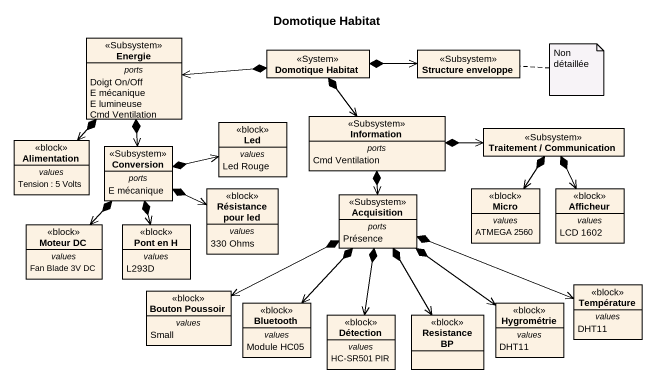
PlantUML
@startuml
title Domotique Habitat
hide circle
hide empty members
class Energie <<Subsystem>> {
  -- ports --
  Doigt On/Off
  E mécanique
  E lumineuse
  Cmd Ventilation
}
class "Domotique Habitat" as Domotique_Habitat <<System>>
class "Structure enveloppe" as Structure_enveloppe <<Subsystem>>
class Alimentation <<block>> {
  -- values --
  Tension : 5 Volts
}
class Led <<block>> {
  -- values --
  Led Rouge
}
class Information <<Subsystem>> {
  -- ports --
  Cmd Ventilation
}
class "Traitement / Communication" as Traitement_Communication <<Subsystem>>
class Conversion <<Subsystem>> {
  -- ports --
  E mécanique
}
class "Résistance pour led" as Résistance_pour_led <<block>> {
  -- values --
  330 Ohms
}
class Acquisition <<Subsystem>> {
  -- ports --
  Présence
}
class Micro <<block>> {
  -- values --
  ATMEGA 2560
}
class Afficheur <<block>> {
  -- values --
  LCD 1602
}
class "Moteur DC" as Moteur_DC <<block>> {
  -- values --
  Fan Blade 3V DC
}
class "Pont en H" as Pont_en_H <<block>> {
  -- values --
  L293D
}
class "Bouton Poussoir" as Bouton_Poussoir <<block>> {
  -- values --
  Small
}
class Température <<block>> {
  -- values --
  DHT11
}
class Bluetooth <<block>> {
  -- values --
  Module HC05
}
class Détection <<block>> {
  -- values --
  HC-SR501 PIR
}
class "Resistance BP" as Resistance_BP <<block>>
class Hygrométrie <<block>> {
  -- values --
  DHT11
}
Energie *--> Alimentation
Energie *--> Conversion
Domotique_Habitat *-left-> Energie
Domotique_Habitat *-right-> Structure_enveloppe
Domotique_Habitat *--> Information
Information *-right-> Traitement_Communication
Information *--> Acquisition
Traitement_Communication *--> Micro
Traitement_Communication *--> Afficheur
Conversion *-right-> Led
Conversion *-right-> Résistance_pour_led
Conversion *--> Moteur_DC
Conversion *--> Pont_en_H
Acquisition *-left-> Bouton_Poussoir
Acquisition *-right-> Température
Acquisition *--> Bluetooth
Acquisition *--> Détection
Acquisition *--> Resistance_BP
Acquisition *--> Hygrométrie
note right of Structure_enveloppe : Non détaillée
@enduml
